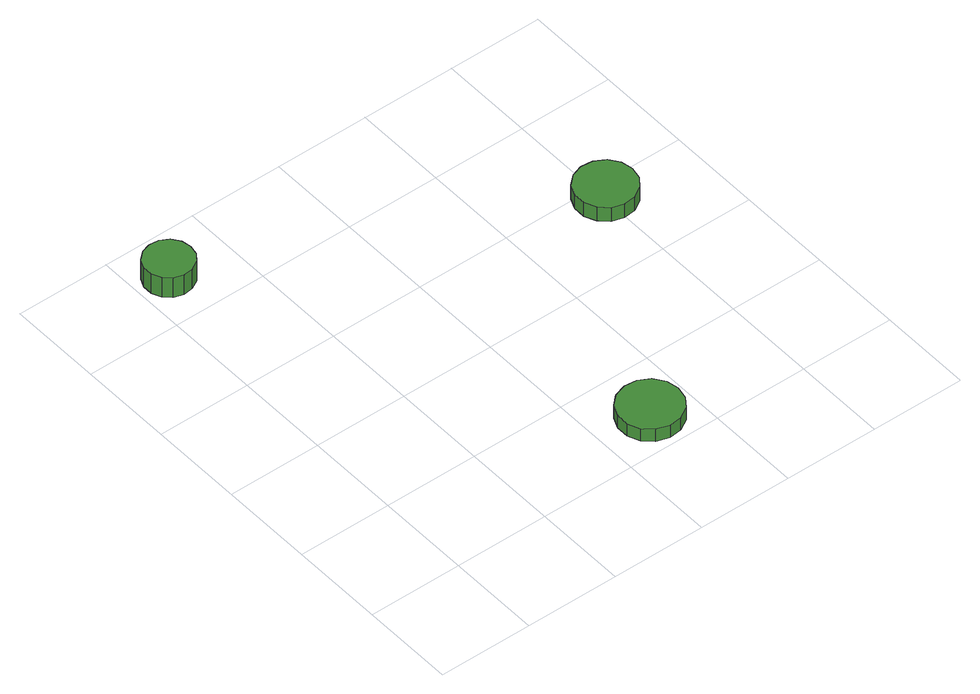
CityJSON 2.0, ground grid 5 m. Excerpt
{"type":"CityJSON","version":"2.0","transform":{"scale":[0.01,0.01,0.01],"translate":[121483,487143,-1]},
"CityObjects":{
"tree1":{"type":"SolitaryVegetationObject","attributes":{"function":"something"},"geometry":[{"type":"MultiSurface","lod":"1","boundaries":[[[0,1,2,3,4,5,6,7,8,9,10,11,12,13,14]],[[15,16,17,18,19,20,21,22,23,24,25,26,27,28,29]],[[0,29,28,1]],[[1,28,27,2]],[[2,27,26,3]],[[3,26,25,4]],[[4,25,24,5]],[[5,24,23,6]],[[6,23,22,7]],[[7,22,21,8]],[[8,21,20,9]],[[9,20,19,10]],[[10,19,18,11]],[[11,18,17,12]],[[12,17,16,13]],[[13,16,15,14]],[[14,15,29,0]]]}]},
"tree2":{"type":"SolitaryVegetationObject","attributes":{"function":"something"},"geometry":[{"type":"MultiSurface","lod":"1","boundaries":[[[30,31,32,33,34,35,36,37,38,39,40,41,42,43,44]],[[45,46,47,48,49,50,51,52,53,54,55,56,57,58,59]],[[30,59,58,31]],[[31,58,57,32]],[[32,57,56,33]],[[33,56,55,34]],[[34,55,54,35]],[[35,54,53,36]],[[36,53,52,37]],[[37,52,51,38]],[[38,51,50,39]],[[39,50,49,40]],[[40,49,48,41]],[[41,48,47,42]],[[42,47,46,43]],[[43,46,45,44]],[[44,45,59,30]]]}]},
"tree3":{"type":"SolitaryVegetationObject","attributes":{"function":"something"},"geometry":[{"type":"MultiSurface","lod":"1","boundaries":[[[60,61,62,63,64,65,66,67,68,69,70,71,72,73,74]],[[75,76,77,78,79,80,81,82,83,84,85,86,87,88,89]],[[60,89,88,61]],[[61,88,87,62]],[[62,87,86,63]],[[63,86,85,64]],[[64,85,84,65]],[[65,84,83,66]],[[66,83,82,67]],[[67,82,81,68]],[[68,81,80,69]],[[69,80,79,70]],[[70,79,78,71]],[[71,78,77,72]],[[72,77,76,73]],[[73,76,75,74]],[[74,75,89,60]]]}]}
},
"vertices":[
[291,2256,183],[281,2307,183],[250,2349,183],[204,2376,183],[152,2381,183],[102,2365,183],[63,2330,183],[42,2282,183],[42,2229,183],[63,2181,183],[102,2146,183],[152,2130,183],[204,2136,183],[250,2162,183],[281,2204,183],[281,2204,62],[250,2162,62],[204,2136,62],[152,2130,62],[102,2146,62],[63,2181,62],[42,2229,62],[42,2282,62],[63,2330,62],[102,2365,62],[152,2381,62],[204,2376,62],[250,2349,62],[281,2307,62],[291,2256,62],
[1439,201,138],[1425,267,138],[1385,323,138],[1326,357,138],[1258,364,138],[1193,343,138],[1142,297,138],[1115,235,138],[1115,167,138],[1142,104,138],[1193,59,138],[1258,38,138],[1326,45,138],[1385,79,138],[1425,134,138],[1425,134,61],[1385,79,61],[1326,45,61],[1258,38,61],[1193,59,61],[1142,104,61],[1115,167,61],[1115,235,61],[1142,297,61],[1193,343,61],[1258,364,61],[1326,357,61],[1385,323,61],[1425,267,61],[1439,201,61],
[2168,1420,146],[2155,1483,146],[2116,1536,146],[2060,1568,146],[1996,1575,146],[1934,1555,146],[1886,1511,146],[1859,1452,146],[1859,1387,146],[1886,1328,146],[1934,1284,146],[1996,1264,146],[2060,1271,146],[2116,1304,146],[2155,1356,146],[2155,1356,61],[2116,1304,61],[2060,1271,61],[1996,1264,61],[1934,1284,61],[1886,1328,61],[1859,1387,61],[1859,1452,61],[1886,1511,61],[1934,1555,61],[1996,1575,61],[2060,1568,61],[2116,1536,61],[2155,1483,61],[2168,1420,61]
]}
